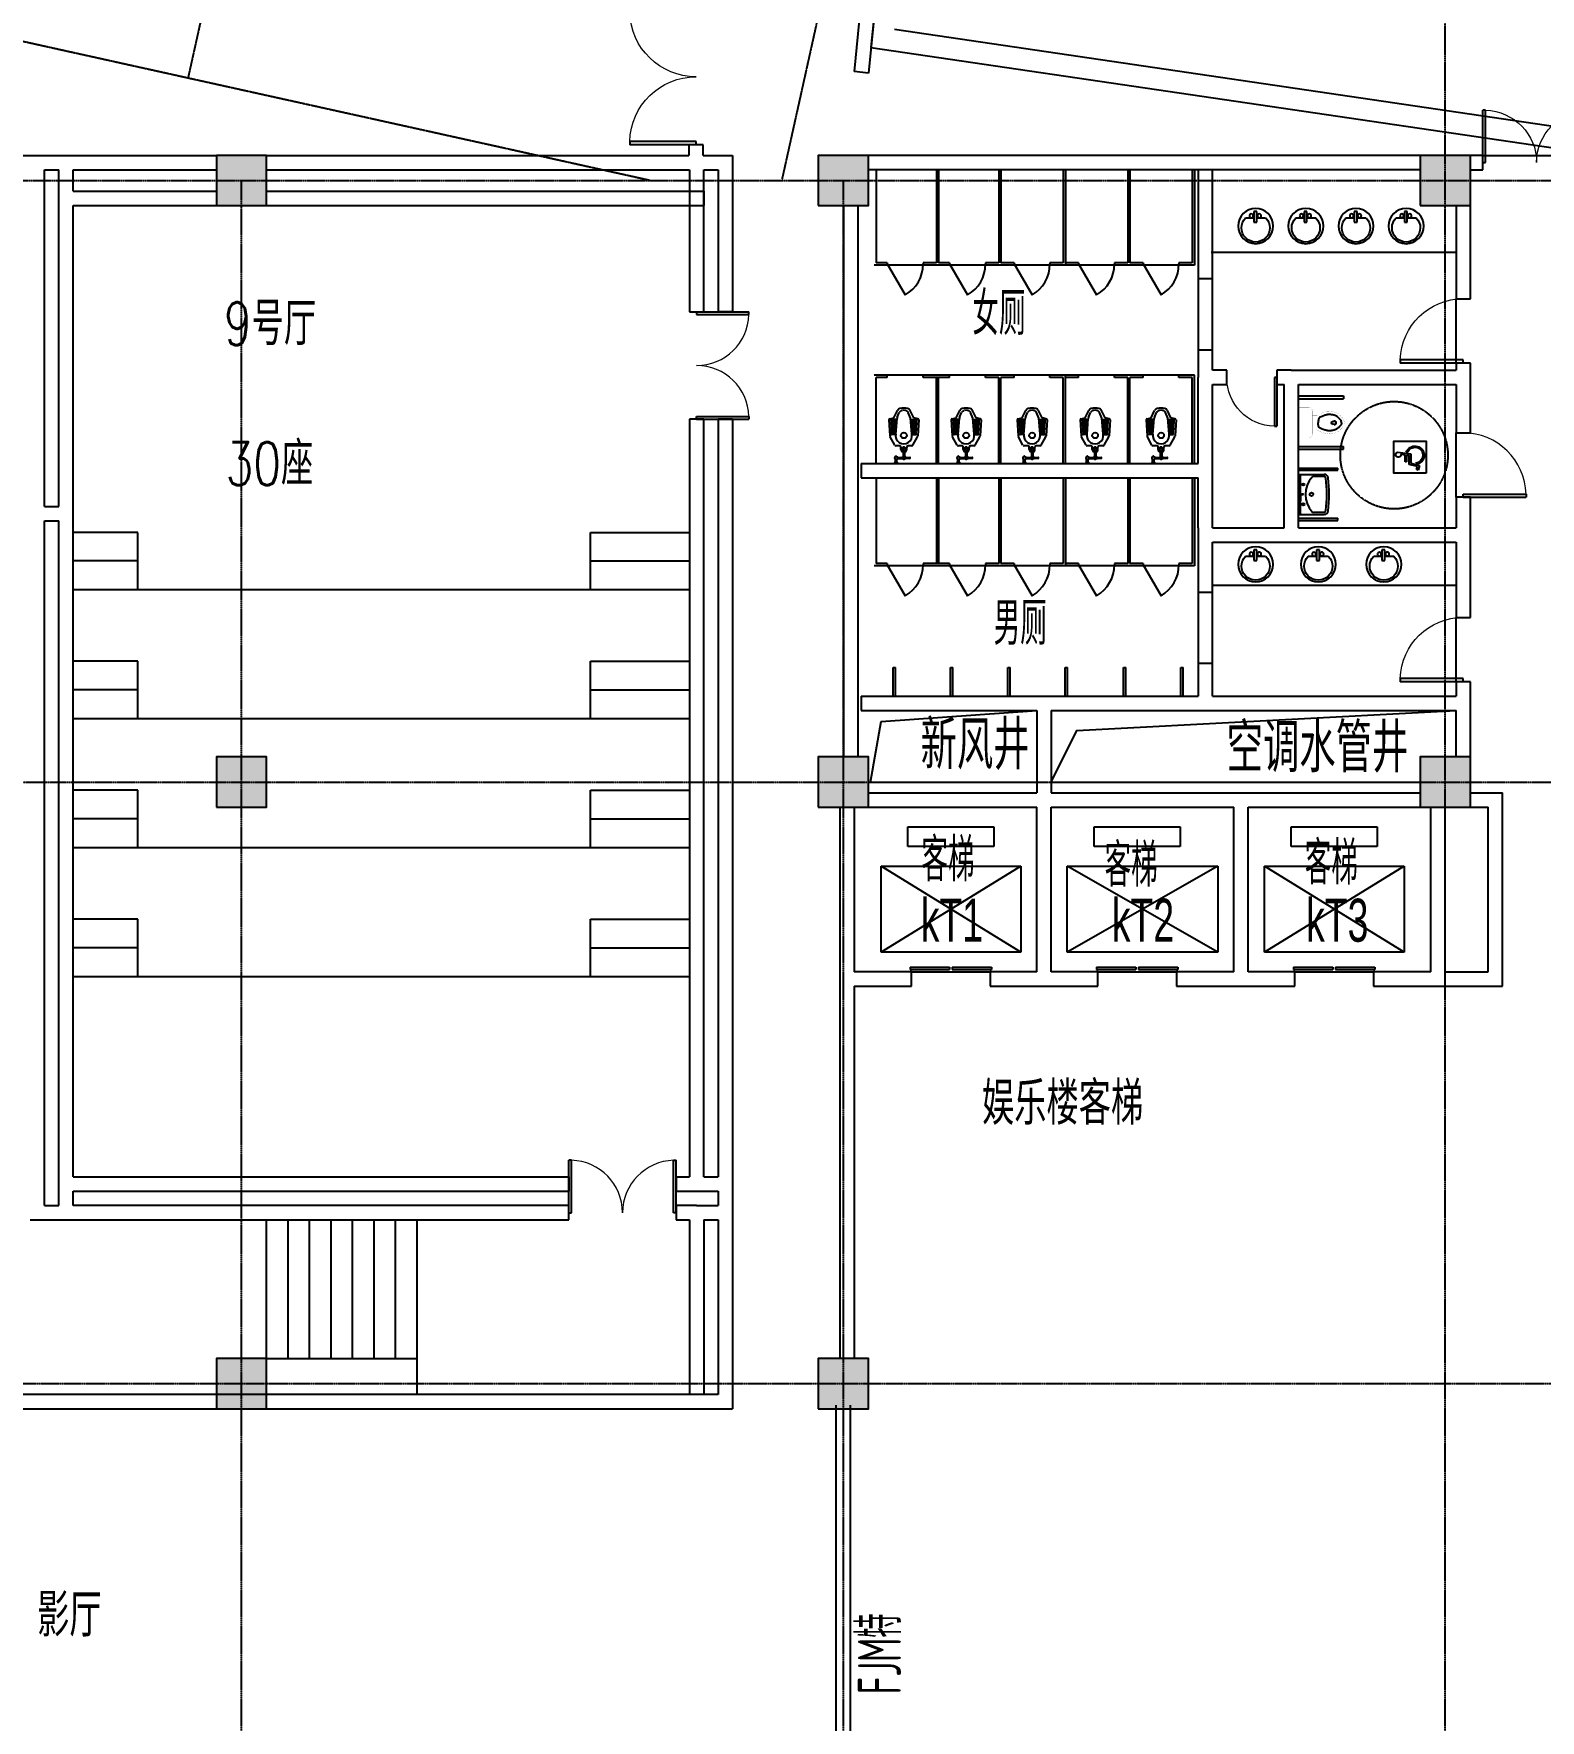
# Model space of a CAD drawing. Header units: metres. Extents: x -728143 to -282297, y 300383 to 505760.
# Drawn here: x -359109 to -338083, y 347026 to 370577 of the extents above; entities that cross this region are included whole.
import ezdxf
from ezdxf.enums import TextEntityAlignment as Align

# ---------------------------------------------------------------- set-up
doc = ezdxf.new("R2010")
doc.units = ezdxf.units.M
doc.linetypes.add('CENTER2', pattern=[2.541, 1.587, -0.318, 0.318, -0.318])
doc.linetypes.add('DASH', pattern=[0.35, 0.25, -0.1])
for name, color, linetype in [('COLUMN', 2, 'Continuous'), ('DOTE', 251, 'CENTER2'), ('J-STAIR', 163, 'Continuous'), ('J-TEXT', 7, 'Continuous'), ('j-WINDOW_TEXT', 7, 'Continuous'), ('j-防火卷帘', 66, 'Continuous'), ('LVTRY', 6, 'Continuous'), ('LVTRY_WINDOW', 7, 'Continuous'), ('PUB_DIM', 3, 'Continuous'), ('PUB_HATCH', 8, 'Continuous'), ('PUB_TEXT', 7, 'Continuous'), ('S-看线', 5, 'Continuous'), ('STAIR', 3, 'Continuous'), ('WALL', 2, 'Continuous'), ('WINDOW', 4, 'Continuous'), ('WINDOW_TEXT', 7, 'Continuous'), ('厨卫用具', 154, 'Continuous'), ('屋顶排水', 76, 'Continuous')]:
    doc.layers.add(name, color=color, linetype=linetype)
doc.styles.add('DIM_FONT', font='SIMHEI.TTF', dxfattribs={"width": 0.8})
doc.styles.add('HZ', font='rs', dxfattribs={"width": 0.8, "bigfont": 'hztxt'})
doc.styles.add('mobin', font='ros.shx', dxfattribs={"width": 0.55, "bigfont": 'hzdf2.shx'})
doc.styles.add('SIMPLEX', font='SIMPLEX.SHX')
doc.styles.add('探索者', font='tssdeng.shx', dxfattribs={"width": 0.65, "bigfont": 'tssdchn.shx'})

# ---------------------------------------------------------------- blocks, each defined once
blk = doc.blocks.new('_DBLK')
blk.add_line((-0.5, 0), (0, -0.866))
blk.add_arc((-0.5, 0), 1, 300, 0)
at = {"layer": 'WINDOW_TEXT', "style": 'SIMPLEX', "flags": 9}
blk.add_attdef('A', text='', height=1, dxfattribs=at).set_placement((0, 1.5), align=Align.MIDDLE)
blk = doc.blocks.new('_E118GRJ')
for p, q in [((0, 20), (1, 20)), ((0, -20), (0, 20)), ((10, 11), (10, -11)), ((10, 10), (45, 10)), ((45, 12), (45, -12)), ((88, 12), (88, -12)), ((93, 8), (88, 8)), ((93, 8), (93, -8)), ((93, 3), (98, 3)), ((98, 3), (98, -3)), ((237, -48), (237, 1)), ((247, 19), (363, 83)), ((597, 101), (375, 87)), ((393, 6), (393, 60)), ((401, 5), (616, -13)), ((403, 5), (403, 60)), ((413, 4), (413, 61)), ((423, 3), (423, 61)), ((433, 3), (433, 63)), ((443, 2), (443, 63)), ((453, 1), (453, 64)), ((463, 0), (463, 64)), ((472, -1), (472, 65)), ((482, -2), (482, 65)), ((492, -3), (492, 66)), ((502, -3), (502, 66)), ((512, -4), (512, 67)), ((522, -5), (522, 67)), ((532, -6), (532, 68)), ((542, -7), (542, 68)), ((552, -8), (552, 70)), ((562, -8), (562, 70)), ((572, -9), (572, 71)), ((582, -10), (582, 71)), ((592, -11), (592, 72)), ((602, -12), (602, 72)), ((613, 86), (625, 31)), ((625, 31), (729, -19)), ((0, -20), (1, -20)), ((10, -10), (45, -10)), ((62, -142), (58, -194)), ((59, -24), (59, -90)), ((72, -142), (76, -194)), ((75, -24), (75, -90)), ((187, -98), (84, -98)), ((187, -118), (84, -118)), ((93, -8), (88, -8)), ((93, -3), (98, -3)), ((187, -68), (217, -68)), ((187, -148), (217, -148)), ((237, -217), (237, -168)), ((247, -234), (363, -299)), ((393, -222), (393, -276)), ((401, -221), (624, -202)), ((403, -221), (403, -276)), ((413, -220), (413, -277)), ((423, -219), (423, -277)), ((433, -219), (433, -279)), ((443, -218), (443, -279)), ((453, -217), (453, -280)), ((463, -216), (463, -280)), ((472, -215), (472, -281)), ((482, -214), (482, -281)), ((492, -213), (492, -282)), ((502, -213), (502, -282)), ((512, -212), (512, -283)), ((522, -211), (522, -283)), ((532, -210), (532, -284)), ((542, -209), (542, -284)), ((552, -208), (552, -286)), ((562, -208), (562, -286)), ((572, -207), (572, -287)), ((582, -206), (582, -287)), ((592, -205), (592, -288)), ((602, -204), (602, -288)), ((624, -202), (700, -171)), ((625, -247), (729, -197)), ((631, -17), (700, -45)), ((597, -317), (375, -303)), ((613, -302), (625, -247))]:
    blk.add_line(p, q)
for centre, radius in [((67, -108), 20), ((67, -108), 6), ((382, -108), 40)]:
    blk.add_circle(centre, radius)
for centre, radius, start, end in [((1, 11), 9, 0, 90), ((67, -12), 32.5, 48.6927, 131.3073), ((257, 1), 20, 119.1589, 180), ((381, -108), 115, 80.2296, 279.7704), ((377, 57), 30, 93.7542, 119.1589), ((398, 60), 5, 0, 180), ((418, 61), 5, 0, 180), ((438, 63), 5, 0, 180), ((458, 64), 5, 0, 180), ((477, 65), 5, 0, 180), ((497, 66), 5, 0, 180), ((517, 67), 5, 0, 180), ((537, 68), 5, 0, 180), ((557, 70), 5, 0, 180), ((577, 71), 5, 0, 180), ((597, 72), 5, 0, 180), ((596, 84), 17, 6.5831, 85.5339), ((1, -11), 9, 270, 0), ((43, -29), 17.4, 19.9961, 80.5827), ((67, -53), 36.3, 72.7457, 107.2543), ((67, -133), 10, 137.6074, 238.5244), ((67, -100), 32, 252.3978, 287.6022), ((67, -103), 32, 251.8128, 288.1872), ((67, -189), 9.7, 207.3886, 332.6114), ((67, -133), 10, 301.4756, 42.3926), ((91, -29), 17.4, 99.4173, 160.0039), ((187, -108), 40, 90, 162.0339), ((187, -108), 40, 197.9661, 270), ((187, -108), 30, 202.9585, 157.0415), ((187, -108), 10, 272.2369, 87.7631), ((217, -48), 20, 270, 0), ((217, -168), 20, 0, 90), ((257, -217), 20, 180, 240.8411), ((612, -63), 50, 67.8301, 85.1148), ((681, -91), 50, 4.2073, 67.8301), ((681, -125), 50, 292.1699, 355.7927), ((708, -64), 50, 11.0214, 64.3559), ((708, -152), 50, 295.6441, 348.9786), ((453, -108), 279, 355.7927, 4.2073), ((483, -108), 279, 348.9786, 11.0214), ((377, -273), 30, 240.8411, 266.2458), ((398, -276), 5, 180, 0), ((418, -277), 5, 180, 0), ((438, -279), 5, 180, 0), ((458, -280), 5, 180, 0), ((477, -281), 5, 180, 0), ((497, -282), 5, 180, 0), ((517, -283), 5, 180, 0), ((537, -284), 5, 180, 0), ((557, -286), 5, 180, 0), ((577, -287), 5, 180, 0), ((597, -288), 5, 180, 0), ((596, -300), 17, 274.4661, 353.4169)]:
    blk.add_arc(centre, radius, start, end)
at = {"linetype": 'Continuous', "style": 'DIM_FONT', "width": 0.8, "flags": 9}
for tag in ['XSIZE', 'YSIZE']:
    blk.add_attdef(tag, (0, 0), '', height=0.5, dxfattribs=at)
blk = doc.blocks.new('M_E33IEP')
for p, q in [((44, -21), (44, 20)), ((44, 20), (194, 20)), ((135, 135), (135, 20)), ((194, 20), (194, -21)), ((194, -21), (44, -21)), ((135, -21), (135, -144))]:
    blk.add_line(p, q)
for centre, radius in [((248, -5), 246), ((106, 56), 26.7), ((105, -55), 26.7)]:
    blk.add_circle(centre, radius)
blk.add_arc((274, -5), 197, 225.2527, 134.7473)
at = {"style": 'DIM_FONT', "width": 0.8, "flags": 9}
for tag in ['XSIZE', 'YSIZE']:
    blk.add_attdef(tag, (0, 0), '', height=0.5, dxfattribs=at)
at = {"width": 0.8, "flags": 9}
for tag in ['YSIZE', 'XSIZE']:
    blk.add_attdef(tag, (2, -251), '', height=150, dxfattribs=at)
blk = doc.blocks.new('_LV1')
for p, q in [((-280, 0), (280, 0)), ((-280, 0), (-280, -361)), ((280, 0), (280, -361)), ((-280, -29), (280, -29)), ((-251, -356), (-251, -214)), ((0, -29), (-90, -29)), ((-90, -29), (90, -29)), ((251, -356), (251, -215))]:
    blk.add_line(p, q)
for centre, radius in [((-139, -69), 15), ((1, -182), 24.9), ((0, -57), 8), ((139, -69), 15)]:
    blk.add_circle(centre, radius)
for centre, radius, start, end in [((-223, -214), 28, 133.1543, 180), ((0, -452), 354, 46.7581, 133.1543), ((223, -215), 28, 0, 46.7581), ((-224, -361), 56, 180, 263.481), ((-223, -356), 28, 180, 263.4984), ((0, 1600), 2029, 263.481, 276.519), ((0, 1600), 1997, 263.4984, 276.5122), ((223, -356), 28, 276.5122, 0), ((224, -361), 56, 276.519, 0)]:
    blk.add_arc(centre, radius, start, end)
blk = doc.blocks.new('fdas66')
at = {"layer": '厨卫用具'}
for p, q in [((59618, -159562), (59618, -160112)), ((59648, -159562), (59648, -160112)), ((60318, -159562), (60318, -160113)), ((60348, -159562), (60348, -160113)), ((59618, -160112), (59648, -160112)), ((60318, -160113), (60348, -160113))]:
    blk.add_line(p, q, dxfattribs=at)
blk.add_blockref('_LV1', (59982, -159562), dxfattribs=at)
blk = doc.blocks.new('M_E13')
for p, q in [((-572, 18), (-536, 18)), ((-572, 18), (-572, 18)), ((-536, -22), (-572, -21))]:
    blk.add_line(p, q)
at = {"const_width": 1.5}
for points in [[(-715, 0, -0.037932), (-709, 28, -0.057502), (-702, 46, -0.011128), (-686, 72, -0.047419), (-682, 78, -0.013557), (-669, 92, -0.010422), (-651, 109, -0.006492), (-632, 126, -0.010986), (-621, 135, -0.031118), (-607, 144, -0.031821), (-592, 152, -0.025304), (-572, 159, -0.028493), (-555, 164), (-520, 171), (-500, 175, -0.104917), (-492, 175, 0.047512), (-474, 173, 0.018859), (-460, 173, -0.025251), (-449, 173, -0.024361), (-434, 171, -0.018727), (-416, 168, -0.011084), (-401, 164, -0.017664), (-391, 161, -0.012553), (-375, 154, -0.012341), (-358, 147), (-320, 128, -0.005054), (-308, 122, -0.002567), (-285, 110)], [(-715, 0, 0.037932), (-709, -28, 0.057502), (-702, -46, 0.011128), (-686, -72, 0.047419), (-682, -78, 0.013557), (-669, -92, 0.010422), (-651, -109, 0.006492), (-632, -126, 0.010986), (-621, -135, 0.031118), (-607, -144, 0.031821), (-592, -152, 0.025304), (-572, -159, 0.028493), (-555, -164), (-520, -171), (-500, -175, 0.104917), (-492, -175, -0.047512), (-474, -173, -0.018859), (-460, -173, 0.025251), (-449, -173, 0.024361), (-434, -171, 0.018727), (-416, -168, 0.011084), (-401, -164, 0.017664), (-391, -161, 0.012553), (-375, -154, 0.012341), (-358, -147), (-320, -128, 0.005054), (-308, -122, 0.002567), (-285, -110)], [(-155, 240, 0.414214), (-220, 175, 0.414214)], [(-220, -175, 0.414214), (-155, -240, 0.414214)]]:
    blk.add_lwpolyline(points, format="xyb", dxfattribs=at)
for points in [[(-672, -1, -0.054114), (-666, 25, -0.08891), (-658, 39, -0.006714), (-643, 55, -0.014531), (-636, 63, -0.010713), (-618, 80, -0.017575), (-606, 90, -0.037222), (-591, 100, -0.034599), (-573, 109, -0.02298), (-556, 115, -0.023613), (-539, 119, -0.014842), (-522, 122, -0.012533), (-502, 125, -0.021838), (-477, 126, -0.029407), (-459, 125, -0.029465), (-436, 121, -0.031881), (-416, 114), (-371, 97), (-337, 83, -0.135973), (-324, 73, -0.099517), (-314, 52, -0.016651), (-311, 40, -0.010977), (-308, 20, -0.015331), (-308, 12, -0.010106), (-307, -1)], [(-672, -1, 0.054114), (-666, -26, 0.08891), (-658, -40, 0.006714), (-643, -57, 0.014531), (-636, -64, 0.010713), (-618, -82, 0.017575), (-606, -92, 0.037222), (-591, -102, 0.034599), (-573, -111, 0.02298), (-556, -117, 0.023613), (-539, -121, 0.014842), (-522, -124, 0.012533), (-502, -126, 0.021838), (-477, -127, 0.029407), (-459, -126, 0.029465), (-436, -122, 0.031881), (-416, -116), (-371, -99), (-337, -85, 0.135973), (-324, -75, 0.099517), (-314, -54, 0.016651), (-311, -41, 0.010977), (-308, -21, 0.015331), (-308, -13, 0.010106), (-307, -1)]]:
    blk.add_lwpolyline(points, format="xyb")
for points in [[(-220, 110), (-285, 110)], [(-220, 175), (-220, -175)], [(0, 240), (-155, 240)], [(0, -240), (0, 240)], [(-285, -110), (-220, -110)], [(-155, -240), (0, -240)]]:
    blk.add_lwpolyline(points, dxfattribs=at)
for centre, radius, start, end in [((-549, -3), 33.2, 100.0495, 259.9505), ((-536, -2), 20, 270, 90)]:
    blk.add_arc(centre, radius, start, end)
at = {"width": 0.8, "flags": 9}
for tag in ['XSIZE', 'YSIZE']:
    blk.add_attdef(tag, (0, 0), '', height=0.5, dxfattribs=at)
blk = doc.blocks.new('dfsa9')
at = {"layer": '厨卫用具'}
for p, q in [((59287, -159362), (59287, -158732)), ((59287, -158732), (59327, -158732)), ((59327, -159362), (59327, -158732)), ((59991, -159362), (59991, -158732)), ((60031, -158732), (59991, -158732)), ((60031, -159362), (60031, -158732))]:
    blk.add_line(p, q, dxfattribs=at)
at = {"layer": '厨卫用具', "extrusion": (0, 0, -1), "xscale": 0.9000000059604645, "yscale": 0.9000000059604645, "zscale": -0.9, "rotation": 270}
blk.add_blockref('M_E13', (-59659, -159362), dxfattribs=at)
blk = doc.blocks.new('A1149D1')
at = {"layer": '厨卫用具'}
for p, q in [((-0.158, 0.387), (-0.101, -0.027)), ((-0.155, 0.118), (-0.149, 0.077)), ((-0.091, 0.281), (-0.073, 0.154)), ((0.15, 0.154), (-0.073, 0.154)), ((-0.067, 0.113), (0.15, 0.113)), ((-0.067, 0.113), (-0.056, 0.028)), ((0.23, 0.028), (-0.056, 0.028)), ((0.15, 0.113), (0.15, 0.154)), ((0.294, -0.229), (0.23, 0.028)), ((-0.101, -0.027), (0.191, -0.027)), ((0.187, -0.17), (0.21, -0.254)), ((0.191, -0.027), (0.264, -0.291)), ((0.264, -0.291), (0.4, -0.25)), ((0.385, -0.202), (0.294, -0.229)), ((0.4, -0.25), (0.385, -0.202))]:
    blk.add_line(p, q, dxfattribs=at)
at = {"layer": '厨卫用具', "flags": 128}
blk.add_lwpolyline([(0.5, -0.5), (0.5, 0.5), (-0.5, 0.5), (-0.5, -0.5)], close=True, dxfattribs=at)
at = {"layer": '厨卫用具'}
for centre, radius, start, end in [((-0.059, -0.152), 0.287, 109.5496, 339.2765), ((-0.059, -0.152), 0.246, 111.533, 355.7894), ((-0.08, 0.362), 0.0821, 262.4992, 162.0561)]:
    blk.add_arc(centre, radius, start, end, dxfattribs=at)
blk = doc.blocks.new('$DorLib2D$00000001')
for p, q in [((0.45, 0.975), (0.5, 0.975)), ((0.45, 0), (0.45, 0.975)), ((0.5, 0), (0.5, 0.975)), ((0.5, 0), (0.45, 0))]:
    blk.add_line(p, q)
at = {"lineweight": 13}
blk.add_arc((0.475, 0), 0.975, 91.4693, 180, dxfattribs=at)
blk = doc.blocks.new('$TCHSYS$LDOR22D')
for p, q in [((-0.517, 0.833), (-0.017, 0.833)), ((-0.517, 0.833), (-0.517, 0.667)), ((-0.517, 0.667), (-0.017, 0.667)), ((-0.017, 0.833), (-0.017, 0.667)), ((0.017, 0.833), (0.017, 0.667)), ((0.017, 0.833), (0.517, 0.833)), ((0.017, 0.667), (0.517, 0.667)), ((0.517, 0.833), (0.517, 0.667)), ((-0.5, 0.5), (0.5, 0.5))]:
    blk.add_line(p, q)
blk = doc.blocks.new('$DorLib2D$00000002')
at = {"color": 0}
for p, q in [((-0.5, 0), (-0.5, 0.4875)), ((-0.475, 0.4875), (-0.5, 0.4875)), ((-0.475, 0), (-0.475, 0.4875)), ((0.475, 0), (0.475, 0.4875)), ((0.475, 0.4875), (0.5, 0.4875)), ((0.5, 0), (0.5, 0.4875)), ((-0.5, 0), (-0.475, 0)), ((0.5, 0), (0.475, 0))]:
    blk.add_line(p, q, dxfattribs=at)
at = {"color": 0, "lineweight": 13}
for centre, start, end in [((-0.4875, 0), 0, 88.53072), ((0.4875, 0), 91.46928, 180)]:
    blk.add_arc(centre, 0.4875, start, end, dxfattribs=at)
blk = doc.blocks.new('_FZH')
blk.add_lwpolyline([(-0.5, -0.5), (0.5, -0.5), (0.5, 0.5), (-0.5, 0.5)], close=True)
at = {"layer": 'PUB_HATCH'}
blk.add_solid([(-0.5, -0.5), (0.5, -0.5), (-0.5, 0.5), (0.5, 0.5)], dxfattribs=at)

msp = doc.modelspace()

# ---------------------------------------------------------------- linework, layer by layer
at = {"layer": 'DOTE', "extrusion": (-1.1827e-23, -1.32164e-09, 1)}
for p, q in [((-356953, 369955, 0), (-346565, 416816, 0)), ((-348666, 368527, 0), (-338185, 415806, 0)), ((-350509, 368527, 0), (-463697, 393619, 0)), ((-339409, 312844, 0), (-339409, 371470, 0)), ((-506293, 368527, 0), (-321459, 368527, 0)), ((-356209, 312844, 0), (-356209, 368527, 0)), ((-347809, 312844, 0), (-347809, 368527, 0)), ((-527301, 360127, 0), (-321459, 360127, 0)), ((-540030, 351727, 0), (-321459, 351727, 0))]:
    msp.add_line(p, q, dxfattribs=at)
at = {"layer": 'J-STAIR', "extrusion": (-1.1827e-23, -1.32164e-09, 1)}
for p, q in [((-357659, 363614, 0), (-358559, 363614, 0)), ((-357659, 362814, 0), (-357659, 363614, 0)), ((-351338, 362814, 0), (-351338, 363614, 0)), ((-351338, 363614, 0), (-349959, 363614, 0)), ((-357659, 363214, 0), (-358559, 363214, 0)), ((-351338, 363214, 0), (-349959, 363214, 0)), ((-358559, 362814, 0), (-349959, 362814, 0)), ((-357659, 361814, 0), (-358559, 361814, 0)), ((-357659, 361014, 0), (-357659, 361814, 0)), ((-351338, 361014, 0), (-351338, 361814, 0)), ((-351338, 361814, 0), (-349959, 361814, 0)), ((-357659, 361414, 0), (-358559, 361414, 0)), ((-351338, 361414, 0), (-349959, 361414, 0)), ((-358559, 361014, 0), (-349959, 361014, 0)), ((-357659, 360014, 0), (-358559, 360014, 0)), ((-357659, 359214, 0), (-357659, 360014, 0)), ((-351338, 359214, 0), (-351338, 360014, 0)), ((-351338, 360014, 0), (-349959, 360014, 0)), ((-357659, 359614, 0), (-358559, 359614, 0)), ((-351338, 359614, 0), (-349959, 359614, 0)), ((-358559, 359214, 0), (-349959, 359214, 0)), ((-357659, 358214, 0), (-358559, 358214, 0)), ((-357659, 357414, 0), (-357659, 358214, 0)), ((-351338, 357414, 0), (-351338, 358214, 0)), ((-351338, 358214, 0), (-349959, 358214, 0)), ((-357659, 357814, 0), (-358559, 357814, 0)), ((-351338, 357814, 0), (-349959, 357814, 0)), ((-358559, 357414, 0), (-349959, 357414, 0))]:
    msp.add_line(p, q, dxfattribs=at)
at = {"layer": 'j-防火卷帘', "linetype": 'DASH', "extrusion": (-1.1827e-23, -1.32164e-09, 1)}
for p, q in [((-347909, 345377, 0), (-347909, 351427, 0)), ((-347709, 345377, 0), (-347709, 351427, 0))]:
    msp.add_line(p, q, dxfattribs=at)
at = {"layer": 'LVTRY', "extrusion": (-1.1827e-23, -1.32164e-09, 1)}
for p, q in [((-347351, 368677, 0), (-347351, 367377, 0)), ((-346511, 368677, 0), (-346511, 367377, 0)), ((-346481, 368677, 0), (-346481, 367377, 0)), ((-345641, 368677, 0), (-345641, 367377, 0)), ((-345611, 368677, 0), (-345611, 367377, 0)), ((-344741, 368677, 0), (-344741, 367377, 0)), ((-344711, 368677, 0), (-344711, 367347, 0)), ((-343841, 368677, 0), (-343841, 367377, 0)), ((-343811, 368677, 0), (-343811, 367377, 0)), ((-342941, 368677, 0), (-342941, 367377, 0)), ((-342911, 368677, 0), (-342911, 367347, 0)), ((-342675, 367527, 0), (-339259, 367527, 0)), ((-347196, 367347, 0), (-347381, 367347, 0)), ((-345689, 367347, 0), (-347381, 367347, 0)), ((-346668, 367347, 0), (-347381, 367347, 0)), ((-347196, 367377, 0), (-347351, 367377, 0)), ((-347196, 367377, 0), (-347196, 367347, 0)), ((-346511, 367377, 0), (-346696, 367377, 0)), ((-346696, 367377, 0), (-346696, 367347, 0)), ((-344711, 367347, 0), (-346696, 367347, 0)), ((-346511, 367377, 0), (-346559, 367377, 0)), ((-346326, 367377, 0), (-346481, 367377, 0)), ((-346326, 367377, 0), (-346326, 367347, 0)), ((-345826, 367377, 0), (-345826, 367347, 0)), ((-345641, 367377, 0), (-345826, 367377, 0)), ((-345426, 367347, 0), (-345826, 367347, 0)), ((-345426, 367377, 0), (-345611, 367377, 0)), ((-345426, 367377, 0), (-345426, 367347, 0)), ((-344741, 367377, 0), (-344926, 367377, 0)), ((-344926, 367377, 0), (-344926, 367347, 0)), ((-344711, 367347, 0), (-344926, 367347, 0)), ((-342911, 367347, 0), (-344741, 367347, 0)), ((-344526, 367377, 0), (-344711, 367377, 0)), ((-344526, 367377, 0), (-344526, 367347, 0)), ((-344026, 367377, 0), (-344026, 367347, 0)), ((-343841, 367377, 0), (-344026, 367377, 0)), ((-343626, 367347, 0), (-344026, 367347, 0)), ((-343626, 367377, 0), (-343811, 367377, 0)), ((-343626, 367377, 0), (-343626, 367347, 0)), ((-342941, 367377, 0), (-343126, 367377, 0)), ((-343126, 367377, 0), (-343126, 367347, 0)), ((-342911, 367347, 0), (-343126, 367347, 0)), ((-342911, 365807, 0), (-347381, 365807, 0)), ((-344808, 365807, 0), (-347381, 365807, 0)), ((-347196, 365777, 0), (-347351, 365777, 0)), ((-347351, 364577, 0), (-347351, 365777, 0)), ((-347196, 365777, 0), (-347196, 365807, 0)), ((-346696, 365777, 0), (-346696, 365807, 0)), ((-346511, 365777, 0), (-346696, 365777, 0)), ((-346326, 365777, 0), (-346559, 365777, 0)), ((-346511, 364577, 0), (-346511, 365777, 0)), ((-346481, 364577, 0), (-346481, 365777, 0)), ((-346326, 365777, 0), (-346326, 365807, 0)), ((-345826, 365777, 0), (-345826, 365807, 0)), ((-345426, 365807, 0), (-345826, 365807, 0)), ((-345641, 365777, 0), (-345826, 365777, 0)), ((-345641, 364577, 0), (-345641, 365777, 0)), ((-345611, 364577, 0), (-345611, 365777, 0)), ((-345426, 365777, 0), (-345611, 365777, 0)), ((-345426, 365777, 0), (-345426, 365807, 0)), ((-344711, 365807, 0), (-344926, 365807, 0)), ((-344926, 365777, 0), (-344926, 365807, 0)), ((-344741, 365777, 0), (-344926, 365777, 0)), ((-344741, 364577, 0), (-344741, 365777, 0)), ((-344711, 364577, 0), (-344711, 365807, 0)), ((-344526, 365777, 0), (-344711, 365777, 0)), ((-344526, 365777, 0), (-344526, 365807, 0)), ((-344026, 365777, 0), (-344026, 365807, 0)), ((-343626, 365807, 0), (-344026, 365807, 0)), ((-343841, 365777, 0), (-344026, 365777, 0)), ((-343841, 364577, 0), (-343841, 365777, 0)), ((-343811, 364577, 0), (-343811, 365777, 0)), ((-343626, 365777, 0), (-343811, 365777, 0)), ((-343626, 365777, 0), (-343626, 365807, 0)), ((-342911, 365807, 0), (-343126, 365807, 0)), ((-343126, 365777, 0), (-343126, 365807, 0)), ((-342941, 365777, 0), (-343126, 365777, 0)), ((-342941, 364577, 0), (-342941, 365777, 0)), ((-342911, 364577, 0), (-342911, 365807, 0)), ((-347351, 364377, 0), (-347351, 363177, 0)), ((-346511, 364377, 0), (-346511, 363177, 0)), ((-346481, 364377, 0), (-346481, 363177, 0)), ((-345641, 364377, 0), (-345641, 363177, 0)), ((-345611, 364377, 0), (-345611, 363177, 0)), ((-344741, 364377, 0), (-344741, 363177, 0)), ((-344711, 364377, 0), (-344711, 363147, 0)), ((-343841, 364377, 0), (-343841, 363177, 0)), ((-343811, 364377, 0), (-343811, 363177, 0)), ((-342941, 364377, 0), (-342941, 363177, 0)), ((-342911, 364377, 0), (-342911, 363147, 0)), ((-347196, 363177, 0), (-347351, 363177, 0)), ((-347196, 363177, 0), (-347196, 363147, 0)), ((-346511, 363177, 0), (-346696, 363177, 0)), ((-346696, 363177, 0), (-346696, 363147, 0)), ((-346326, 363177, 0), (-346559, 363177, 0)), ((-346326, 363177, 0), (-346326, 363147, 0)), ((-345826, 363177, 0), (-345826, 363147, 0)), ((-345641, 363177, 0), (-345826, 363177, 0)), ((-345426, 363177, 0), (-345611, 363177, 0)), ((-345426, 363177, 0), (-345426, 363147, 0)), ((-344741, 363177, 0), (-344926, 363177, 0)), ((-344926, 363177, 0), (-344926, 363147, 0)), ((-344526, 363177, 0), (-344711, 363177, 0)), ((-344526, 363177, 0), (-344526, 363147, 0)), ((-344026, 363177, 0), (-344026, 363147, 0)), ((-343841, 363177, 0), (-344026, 363177, 0)), ((-343626, 363177, 0), (-343811, 363177, 0)), ((-343626, 363177, 0), (-343626, 363147, 0)), ((-342941, 363177, 0), (-343126, 363177, 0)), ((-343126, 363177, 0), (-343126, 363147, 0)), ((-344808, 363147, 0), (-347381, 363147, 0)), ((-345426, 363147, 0), (-345826, 363147, 0)), ((-344711, 363147, 0), (-344926, 363147, 0)), ((-342911, 363147, 0), (-344741, 363147, 0)), ((-343626, 363147, 0), (-344026, 363147, 0)), ((-342911, 363147, 0), (-343126, 363147, 0)), ((-342659, 362877, 0), (-339259, 362877, 0))]:
    msp.add_line(p, q, dxfattribs=at)
at = {"layer": 'LVTRY', "linetype": 'ByBlock', "extrusion": (-1.1827e-23, -1.32164e-09, 1)}
for p, q in [((-347113, 361327, 0), (-347113, 361727, 0)), ((-347113, 361727, 0), (-347083, 361727, 0)), ((-347113, 361327, 0), (-347113, 361727, 0)), ((-347113, 361727, 0), (-347083, 361727, 0)), ((-347083, 361327, 0), (-347083, 361727, 0)), ((-347083, 361327, 0), (-347083, 361727, 0)), ((-346313, 361327, 0), (-346313, 361727, 0)), ((-346313, 361727, 0), (-346283, 361727, 0)), ((-346313, 361327, 0), (-346313, 361727, 0)), ((-346313, 361727, 0), (-346283, 361727, 0)), ((-346283, 361327, 0), (-346283, 361727, 0)), ((-346283, 361327, 0), (-346283, 361727, 0)), ((-345513, 361727, 0), (-345483, 361727, 0)), ((-345513, 361327, 0), (-345513, 361727, 0)), ((-345513, 361727, 0), (-345483, 361727, 0)), ((-345513, 361327, 0), (-345513, 361727, 0)), ((-345483, 361327, 0), (-345483, 361727, 0)), ((-345483, 361327, 0), (-345483, 361727, 0)), ((-344713, 361727, 0), (-344683, 361727, 0)), ((-344713, 361327, 0), (-344713, 361727, 0)), ((-344683, 361327, 0), (-344683, 361727, 0)), ((-343898, 361727, 0), (-343868, 361727, 0)), ((-343898, 361327, 0), (-343898, 361727, 0)), ((-343898, 361727, 0), (-343868, 361727, 0)), ((-343898, 361327, 0), (-343898, 361727, 0)), ((-343868, 361327, 0), (-343868, 361727, 0)), ((-343868, 361327, 0), (-343868, 361727, 0)), ((-343098, 361727, 0), (-343068, 361727, 0)), ((-343098, 361327, 0), (-343098, 361727, 0)), ((-343098, 361727, 0), (-343068, 361727, 0)), ((-343098, 361327, 0), (-343098, 361727, 0)), ((-343068, 361327, 0), (-343068, 361727, 0)), ((-343068, 361327, 0), (-343068, 361727, 0))]:
    msp.add_line(p, q, dxfattribs=at)
at = {"layer": 'PUB_DIM', "extrusion": (-1.1827e-23, -1.32164e-09, 1)}
for p, q in [((-355859, 351577, 0), (-355859, 354014, 0)), ((-355559, 352077, 0), (-355559, 354014, 0)), ((-355259, 352077, 0), (-355259, 354014, 0)), ((-354959, 352077, 0), (-354959, 354014, 0)), ((-354659, 352077, 0), (-354659, 354014, 0)), ((-354359, 352077, 0), (-354359, 354014, 0)), ((-354059, 352077, 0), (-354059, 354014, 0)), ((-353759, 351577, 0), (-353759, 354014, 0)), ((-355859, 352077, 0), (-353759, 352077, 0))]:
    msp.add_line(p, q, dxfattribs=at)
at = {"layer": 'S-看线', "ltscale": 4, "extrusion": (-1.1827e-23, -1.32164e-09, 1)}
for p, q in [((-347459, 360127, 0), (-345109, 360127, 0)), ((-344909, 360127, 0), (-339759, 360127, 0))]:
    msp.add_line(p, q, dxfattribs=at)
at = {"layer": 'S-看线', "ltscale": 4, "extrusion": (-1.1827e-23, -1.32164e-09, 1), "elevation": 0}
for points in [[(-347432, 360127), (-347280, 360972), (-345109, 361127)], [(-344909, 360127), (-344551, 360847), (-339259, 361127)]]:
    msp.add_lwpolyline(points, dxfattribs=at)
at = {"layer": 'STAIR', "extrusion": (-1.1827e-23, -1.32164e-09, 1)}
for p, q in [((-346909, 359227, 0), (-346909, 359502, 0)), ((-346909, 359502, 0), (-345709, 359502, 0)), ((-345709, 359502, 0), (-345709, 359227, 0)), ((-344309, 359227, 0), (-344309, 359502, 0)), ((-344309, 359502, 0), (-343109, 359502, 0)), ((-343109, 359502, 0), (-343109, 359227, 0)), ((-341559, 359227, 0), (-341559, 359502, 0)), ((-341559, 359502, 0), (-340359, 359502, 0)), ((-340359, 359502, 0), (-340359, 359227, 0)), ((-345709, 359227, 0), (-346909, 359227, 0)), ((-343109, 359227, 0), (-344309, 359227, 0)), ((-340359, 359227, 0), (-341559, 359227, 0)), ((-347284, 357752, 0), (-347284, 358952, 0)), ((-347284, 358952, 0), (-345334, 358952, 0)), ((-345334, 358952, 0), (-347284, 357752, 0)), ((-345334, 357752, 0), (-347284, 358952, 0)), ((-345334, 358952, 0), (-345334, 357752, 0)), ((-344684, 357752, 0), (-344684, 358952, 0)), ((-344684, 358952, 0), (-342584, 358952, 0)), ((-342584, 358952, 0), (-344684, 357752, 0)), ((-342584, 357752, 0), (-344684, 358952, 0)), ((-342584, 358952, 0), (-342584, 357752, 0)), ((-341934, 357752, 0), (-341934, 358952, 0)), ((-341934, 358952, 0), (-339984, 358952, 0)), ((-339984, 358952, 0), (-341934, 357752, 0)), ((-339984, 357752, 0), (-341934, 358952, 0)), ((-339984, 358952, 0), (-339984, 357752, 0)), ((-345334, 357752, 0), (-347284, 357752, 0)), ((-342584, 357752, 0), (-344684, 357752, 0)), ((-339984, 357752, 0), (-341934, 357752, 0))]:
    msp.add_line(p, q, dxfattribs=at)
at = {"layer": 'WALL', "extrusion": (-1.1827e-23, -1.32164e-09, 1)}
for p, q in [((-347341, 371227, 0), (-347460, 370028, 0)), ((-347551, 371138, 0), (-347659, 370048, 0)), ((-347460, 370028, 0), (-347659, 370048, 0)), ((-360059, 368877, 0), (-359059, 368877, 0)), ((-359059, 368877, 0), (-358659, 368877, 0)), ((-358659, 368877, 0), (-356559, 368877, 0)), ((-355859, 368877, 0), (-349965, 368877, 0)), ((-349765, 369026, 0), (-349965, 369026, 0)), ((-349965, 369026, 0), (-349965, 368877, 0)), ((-349765, 368877, 0), (-349765, 369026, 0)), ((-349765, 368877, 0), (-349359, 368877, 0)), ((-349359, 368877, 0), (-349359, 366694, 0)), ((-339759, 368877, 0), (-347459, 368877, 0)), ((-338884, 368877, 0), (-339059, 368877, 0)), ((-338884, 368677, 0), (-338884, 368877, 0)), ((-358959, 363977, 0), (-358959, 368677, 0)), ((-358959, 368677, 0), (-358759, 368677, 0)), ((-358759, 368277, 0), (-358759, 368677, 0)), ((-358559, 368377, 0), (-358559, 368677, 0)), ((-358559, 368677, 0), (-356559, 368677, 0)), ((-355859, 368677, 0), (-349959, 368677, 0)), ((-349959, 368677, 0), (-349959, 366694, 0)), ((-349759, 366694, 0), (-349759, 368677, 0)), ((-349759, 368677, 0), (-349559, 368677, 0)), ((-349559, 368677, 0), (-349559, 366694, 0)), ((-339759, 368677, 0), (-347459, 368677, 0)), ((-342859, 368677, 0), (-342859, 367160, 0)), ((-342659, 368677, 0), (-342859, 368677, 0)), ((-342659, 367160, 0), (-342659, 368677, 0)), ((-339059, 368677, 0), (-338884, 368677, 0)), ((-358559, 368377, 0), (-356559, 368377, 0)), ((-355859, 368377, 0), (-349759, 368377, 0)), ((-349759, 368377, 0), (-349759, 368177, 0)), ((-358759, 363977, 0), (-358759, 368277, 0)), ((-358559, 363877, 0), (-358559, 368177, 0)), ((-358559, 368177, 0), (-356559, 368177, 0)), ((-355859, 368177, 0), (-349759, 368177, 0)), ((-347809, 368177, 0), (-347809, 360477, 0)), ((-347609, 368177, 0), (-347609, 360477, 0)), ((-339259, 368177, 0), (-339259, 366877, 0)), ((-339059, 366877, 0), (-339059, 368177, 0)), ((-342859, 367160, 0), (-342659, 367160, 0)), ((-349959, 366694, 0), (-349759, 366694, 0)), ((-349359, 366694, 0), (-349559, 366694, 0)), ((-339259, 366877, 0), (-339059, 366877, 0)), ((-342659, 366160, 0), (-342859, 366160, 0)), ((-342859, 366160, 0), (-342859, 365777, 0)), ((-342659, 365877, 0), (-342659, 366160, 0)), ((-339059, 365977, 0), (-339259, 365977, 0)), ((-339259, 365977, 0), (-339259, 365877, 0)), ((-339059, 365777, 0), (-339059, 365977, 0)), ((-342859, 364577, 0), (-342859, 365777, 0)), ((-342459, 365877, 0), (-342659, 365877, 0)), ((-342459, 365677, 0), (-342459, 365877, 0)), ((-341559, 365877, 0), (-341759, 365877, 0)), ((-341759, 365877, 0), (-341759, 365677, 0)), ((-341559, 365877, 0), (-339259, 365877, 0)), ((-339059, 365003, 0), (-339059, 365777, 0)), ((-342659, 365677, 0), (-342459, 365677, 0)), ((-342659, 364477, 0), (-342659, 365677, 0)), ((-341759, 365677, 0), (-341659, 365677, 0)), ((-341659, 363677, 0), (-341659, 365677, 0)), ((-341459, 363677, 0), (-341459, 365677, 0)), ((-341459, 365677, 0), (-339259, 365677, 0)), ((-339259, 365677, 0), (-339259, 365003, 0)), ((-349759, 365194, 0), (-349959, 365194, 0)), ((-349959, 365194, 0), (-349959, 354614, 0)), ((-349759, 354614, 0), (-349759, 365194, 0)), ((-349559, 365194, 0), (-349559, 354614, 0)), ((-349359, 365194, 0), (-349559, 365194, 0)), ((-349359, 365194, 0), (-349359, 354514, 0)), ((-339259, 365003, 0), (-339059, 365003, 0)), ((-347559, 364577, 0), (-342859, 364577, 0)), ((-347559, 364577, 0), (-347559, 364377, 0)), ((-347559, 364377, 0), (-342859, 364377, 0)), ((-342859, 363677, 0), (-342859, 364377, 0)), ((-342659, 363677, 0), (-342659, 364477, 0)), ((-339059, 364103, 0), (-339259, 364103, 0)), ((-339259, 364103, 0), (-339259, 363677, 0)), ((-339059, 363577, 0), (-339059, 364103, 0)), ((-358959, 363977, 0), (-358759, 363977, 0)), ((-358559, 354614, 0), (-358559, 363877, 0)), ((-358959, 363777, 0), (-358759, 363777, 0)), ((-358959, 362287, 0), (-358959, 363777, 0)), ((-358759, 354514, 0), (-358759, 363777, 0)), ((-342859, 363677, 0), (-342859, 363677, 0)), ((-342859, 363677, 0), (-342859, 363477, 0)), ((-342659, 363677, 0), (-341659, 363677, 0)), ((-341459, 363677, 0), (-339259, 363677, 0)), ((-342859, 363477, 0), (-342859, 363477, 0)), ((-342859, 363477, 0), (-342859, 362781, 0)), ((-342659, 363477, 0), (-341559, 363477, 0)), ((-342659, 362781, 0), (-342659, 363477, 0)), ((-341559, 363477, 0), (-339259, 363477, 0)), ((-339259, 363477, 0), (-339259, 362427, 0)), ((-339059, 362427, 0), (-339059, 363577, 0)), ((-342859, 362781, 0), (-342659, 362781, 0)), ((-358959, 357377, 0), (-358959, 362287, 0)), ((-339259, 362427, 0), (-339059, 362427, 0)), ((-342659, 361781, 0), (-342859, 361781, 0)), ((-342859, 361781, 0), (-342859, 361327, 0)), ((-342659, 361327, 0), (-342659, 361781, 0)), ((-339059, 361527, 0), (-339259, 361527, 0)), ((-339259, 361527, 0), (-339259, 361327, 0)), ((-339059, 361227, 0), (-339059, 361527, 0)), ((-347559, 361327, 0), (-345009, 361327, 0)), ((-347559, 361327, 0), (-347559, 361127, 0)), ((-345009, 361327, 0), (-342859, 361327, 0)), ((-342659, 361327, 0), (-339259, 361327, 0)), ((-347559, 361127, 0), (-345109, 361127, 0)), ((-345109, 361127, 0), (-345109, 359977, 0)), ((-344909, 361127, 0), (-344909, 359977, 0)), ((-344909, 361127, 0), (-342759, 361127, 0)), ((-342759, 361127, 0), (-339259, 361127, 0)), ((-339259, 360477, 0), (-339259, 361127, 0)), ((-339059, 360477, 0), (-339059, 361227, 0)), ((-347459, 359977, 0), (-345109, 359977, 0)), ((-344909, 359977, 0), (-342259, 359977, 0)), ((-342259, 359977, 0), (-339759, 359977, 0)), ((-339059, 359977, 0), (-338609, 359977, 0)), ((-338609, 357277, 0), (-338609, 359977, 0)), ((-347859, 359777, 0), (-347859, 357377, 0)), ((-347659, 359777, 0), (-347659, 357477, 0)), ((-347459, 359777, 0), (-345109, 359777, 0)), ((-345109, 357477, 0), (-345109, 359777, 0)), ((-344909, 357477, 0), (-344909, 359777, 0)), ((-344909, 359777, 0), (-342359, 359777, 0)), ((-342359, 357477, 0), (-342359, 359777, 0)), ((-342159, 357477, 0), (-342159, 359777, 0)), ((-342159, 359777, 0), (-339759, 359777, 0)), ((-339609, 357477, 0), (-339609, 359777, 0)), ((-339409, 357477, 0), (-339409, 359777, 0)), ((-339059, 359777, 0), (-338809, 359777, 0)), ((-338809, 357477, 0), (-338809, 359777, 0)), ((-358959, 354214, 0), (-358959, 357377, 0)), ((-347859, 357377, 0), (-347859, 352077, 0)), ((-346859, 357477, 0), (-347659, 357477, 0)), ((-347659, 357277, 0), (-346859, 357277, 0)), ((-347659, 357277, 0), (-347659, 352077, 0)), ((-346859, 357277, 0), (-346859, 357477, 0)), ((-345109, 357477, 0), (-345759, 357477, 0)), ((-345759, 357477, 0), (-345759, 357277, 0)), ((-345759, 357277, 0), (-345009, 357277, 0)), ((-345009, 357277, 0), (-344259, 357277, 0)), ((-344259, 357477, 0), (-344909, 357477, 0)), ((-344259, 357277, 0), (-344259, 357477, 0)), ((-342359, 357477, 0), (-343159, 357477, 0)), ((-343159, 357477, 0), (-343159, 357277, 0)), ((-343159, 357277, 0), (-342259, 357277, 0)), ((-342259, 357277, 0), (-341509, 357277, 0)), ((-341509, 357477, 0), (-342159, 357477, 0)), ((-341509, 357277, 0), (-341509, 357477, 0)), ((-339609, 357477, 0), (-340409, 357477, 0)), ((-340409, 357477, 0), (-340409, 357277, 0)), ((-340409, 357277, 0), (-339509, 357277, 0)), ((-339509, 357277, 0), (-338609, 357277, 0)), ((-339409, 357477, 0), (-338809, 357477, 0)), ((-358759, 354214, 0), (-358759, 354514, 0)), ((-358559, 354614, 0), (-351641, 354614, 0)), ((-351641, 354614, 0), (-351641, 354414, 0)), ((-350141, 354614, 0), (-349959, 354614, 0)), ((-350141, 354614, 0), (-350141, 354414, 0)), ((-349759, 354614, 0), (-349559, 354614, 0)), ((-349359, 354514, 0), (-349359, 354114, 0)), ((-358959, 354214, 0), (-358759, 354214, 0)), ((-358559, 354214, 0), (-358559, 354414, 0)), ((-358559, 354414, 0), (-351641, 354414, 0)), ((-351641, 354214, 0), (-358559, 354214, 0)), ((-351641, 354014, 0), (-351641, 354214, 0)), ((-350141, 354414, 0), (-349859, 354414, 0)), ((-349859, 354214, 0), (-350141, 354214, 0)), ((-350141, 354214, 0), (-350141, 354014, 0)), ((-349859, 354414, 0), (-349559, 354414, 0)), ((-349859, 354214, 0), (-349559, 354214, 0)), ((-349559, 354414, 0), (-349559, 354214, 0)), ((-359159, 354014, 0), (-358659, 354014, 0)), ((-358659, 354014, 0), (-351641, 354014, 0)), ((-350141, 354014, 0), (-349959, 354014, 0)), ((-349959, 354014, 0), (-349959, 351577, 0)), ((-349759, 354014, 0), (-349759, 351577, 0)), ((-349759, 354014, 0), (-349559, 354014, 0)), ((-349559, 354014, 0), (-349559, 351577, 0)), ((-349359, 354114, 0), (-349359, 351377, 0)), ((-349559, 351577, 0), (-359255, 351577, 0)), ((-359255, 351377, 0), (-349359, 351377, 0)), ((-349759, 351577, 0), (-349959, 351577, 0))]:
    msp.add_line(p, q, dxfattribs=at)
at = {"layer": 'WINDOW', "extrusion": (-1.1827e-23, -1.32164e-09, 1)}
for p, q in [((-338884, 368877, 0), (-337384, 368877, 0)), ((-339259, 365977, 0), (-339259, 366877, 0)), ((-339259, 364103, 0), (-339259, 365003, 0)), ((-339259, 361527, 0), (-339259, 362427, 0))]:
    msp.add_line(p, q, dxfattribs=at)
at = {"layer": 'WINDOW', "linetype": 'DASH', "extrusion": (-1.1827e-23, -1.32164e-09, 1)}
for p, q in [((-342859, 367160, 0), (-342859, 366160, 0)), ((-342659, 366160, 0), (-342659, 367160, 0)), ((-342859, 362781, 0), (-342859, 361781, 0)), ((-342659, 361781, 0), (-342659, 362781, 0))]:
    msp.add_line(p, q, dxfattribs=at)
at = {"layer": '厨卫用具', "linetype": 'DASH', "extrusion": (-1.1827e-23, -1.32164e-09, 1)}
msp.add_circle((-340123, 364691, 0), 750, dxfattribs=at)
at = {"layer": '屋顶排水', "ltscale": 4, "extrusion": (-1.1827e-23, -1.32164e-09, 1)}
for p, q in [((-346915, 375515, 0), (-347425, 370384, 0)), ((-347098, 370639, 0), (-337158, 369177, 0)), ((-347425, 370384, 0), (-337202, 368880, 0))]:
    msp.add_line(p, q, dxfattribs=at)
at = {"layer": '屋顶排水', "ltscale": 4, "extrusion": (-1.1827e-23, -1.32164e-09, 1), "elevation": 0}
msp.add_lwpolyline([(-469658, 431251), (-456283, 428286), (-455774, 430580), (-452943, 429952), (-453452, 427658), (-415278, 419196), (-414770, 421490), (-411939, 420862), (-412447, 418568), (-358116, 406524), (-357608, 408818), (-354532, 408136), (-355041, 405842), (-306254, 395027), (-309662, 365111)], dxfattribs=at)

# ---------------------------------------------------------------- block references
at = {"layer": 'COLUMN', "extrusion": (-1.1827e-23, -1.32164e-09, 1)}
for p, xscale, yscale, zscale in [((-356209, 368527, 0), 700, 700, 700), ((-347809, 368527, 0), 700, 699.9999999995343, 699.9999999995343), ((-339409, 368527, 0), 700, 699.9999999995343, 699.9999999995343), ((-356209, 360127, 0), 700.0000000004657, 700, 700), ((-339409, 360127, 0), 700, 700.0000000004657, 700.0000000004657), ((-356209, 351727, 0), 700, 700, 700), ((-347809, 351727, 0), 699.9999999995343, 700, 700)]:
    msp.add_blockref('_FZH', p, dxfattribs=dict(at, xscale=xscale, yscale=yscale, zscale=zscale))
at = {"layer": 'COLUMN', "extrusion": (-1.1827e-23, -1.32164e-09, 1), "xscale": 700.0000000004657, "yscale": 700, "zscale": 700, "rotation": 359.9999999999619}
msp.add_blockref('_FZH', (-347809, 360127, 0), dxfattribs=at)
at = {"layer": 'LVTRY', "extrusion": (-1.1827e-23, -1.32164e-09, 1), "xscale": -1}
for p, rotation in [((-342060, 368139, 0), 89.99987329465482), ((-341360, 368139, 0), 89.99987329465482), ((-340660, 368139, 0), 89.99987329465482), ((-339960, 368139, 0), 89.99987329465482), ((-342060, 363416, 0), 89.99987332133524), ((-341186, 363416, 0), 89.99987332133524), ((-340272, 363416, 0), 89.99987332133524)]:
    msp.add_blockref('M_E33IEP', p, dxfattribs=dict(at, rotation=rotation))
at = {"layer": 'LVTRY', "lineweight": 0, "extrusion": (-1.1827e-23, -1.32164e-09, 1), "rotation": 90.00012667866476}
for p in [(-347074, 364586, 0), (-346204, 364586, 0), (-345284, 364586, 0), (-344404, 364586, 0), (-343484, 364586, 0)]:
    msp.add_blockref('_E118GRJ', p, dxfattribs=at)
at = {"layer": 'LVTRY_WINDOW', "extrusion": (-1.1827e-23, -1.32164e-09, 1), "xscale": 499.9999999998257, "yscale": 500, "zscale": 499.9999999999998, "rotation": 0.0001267068926539}
for p in [(-346946, 367362, 0), (-346076, 367362, 0), (-345176, 367362, 0), (-344276, 367362, 0), (-343376, 367362, 0), (-346946, 363162, 0), (-346076, 363162, 0), (-345176, 363162, 0), (-344276, 363162, 0), (-343376, 363162, 0)]:
    msp.add_blockref('_DBLK', p, dxfattribs=at)
at = {"layer": 'WINDOW', "extrusion": (-1.1827e-23, -1.32164e-09, 1)}
for name, p, xscale, yscale, zscale, rotation in [('$DorLib2D$00000002', (-349865, 369976, 0), 1900, -1900, 1900, 270.0000000000877), ('$DorLib2D$00000002', (-338134, 368777, 0), 1500, -1500, 1500, 180.0000000000533), ('$DorLib2D$00000002', (-349859, 365944, 0), 1500, 1500, 1500, 270.0000000000867), ('$DorLib2D$00000001', (-339159, 366427, 0), -900, 900, -900, 90.00000000004445), ('$DorLib2D$00000001', (-339159, 364553, 0), -900, -900, -900, 90.00000000004445), ('$DorLib2D$00000001', (-339159, 361977, 0), -900, 900, -900, 90.00000000010007)]:
    msp.add_blockref(name, p, dxfattribs=dict(at, xscale=xscale, yscale=yscale, zscale=zscale, rotation=rotation))
for name, p, xscale, yscale, zscale in [('$DorLib2D$00000001', (-342109, 365777, 0), 700, -700, 700), ('$TCHSYS$LDOR22D', (-346309, 357377, 0), 1100, 200, 1100), ('$TCHSYS$LDOR22D', (-343709, 357377, 0), 1100, 200, 1100), ('$TCHSYS$LDOR22D', (-340959, 357377, 0), 1100, 200, 1100), ('$DorLib2D$00000002', (-350891, 354114, 0), 1500, 1500, 1500)]:
    msp.add_blockref(name, p, dxfattribs=dict(at, xscale=xscale, yscale=yscale, zscale=zscale))
at = {"layer": '厨卫用具', "extrusion": (-1.1827e-23, -1.32164e-09, 1)}
for name, p, rotation in [('dfsa9', (-182098, 424805, 0), 270), ('fdas66', (-501021, 304162, 0), 90)]:
    msp.add_blockref(name, p, dxfattribs=dict(at, rotation=rotation))
at = {"layer": '厨卫用具', "extrusion": (-1.1827e-23, -1.32164e-09, 1), "xscale": -450, "yscale": 450, "zscale": 450, "rotation": 90.00000000769289}
msp.add_blockref('A1149D1', (-339900, 364664, 0), dxfattribs=at)

# ---------------------------------------------------------------- texts
at = {"layer": 'J-TEXT', "extrusion": (-1.1827e-23, -1.32164e-09, 1), "style": 'mobin', "width": 0.65}
for s, p in [('女厕', (-346009, 366368, 0)), ('男厕', (-345712, 362042, 0)), ('客梯', (-346720, 358742, 0)), ('客梯', (-344164, 358666, 0)), ('客梯', (-341370, 358696, 0)), ('kT1', (-346730, 357898, 0)), ('kT2', (-344063, 357898, 0)), ('kT3', (-341351, 357898, 0))]:
    msp.add_text(s, height=600, dxfattribs=at).set_placement(p)
at = {"layer": 'J-TEXT', "extrusion": (-1.1827e-23, -1.32164e-09, 1), "width": 0.65}
for s, p in [('新风井', (-346732, 360369, 0)), ('空调水管井', (-342460, 360330, 0))]:
    msp.add_text(s, height=600, dxfattribs=at).set_placement(p)
at = {"layer": 'j-WINDOW_TEXT', "color": 150, "extrusion": (-1.1827e-23, -1.32164e-09, 1), "style": '探索者', "width": 0.6}
msp.add_text('FJM特', height=600, rotation=90, dxfattribs=at).set_placement((-347007, 347388, 0))
at = {"layer": 'PUB_TEXT', "extrusion": (-1.1827e-23, -1.32164e-09, 1), "style": 'HZ', "width": 0.75}
for s, p in [('9号厅', (-356454, 366228, 0)), ('30座', (-356430, 364274, 0)), ('娱乐楼客梯', (-345875, 355341, 0)), ('影厅', (-359062, 348193, 0))]:
    msp.add_text(s, height=600, dxfattribs=at).set_placement(p)

doc.saveas('drawing.dxf')
